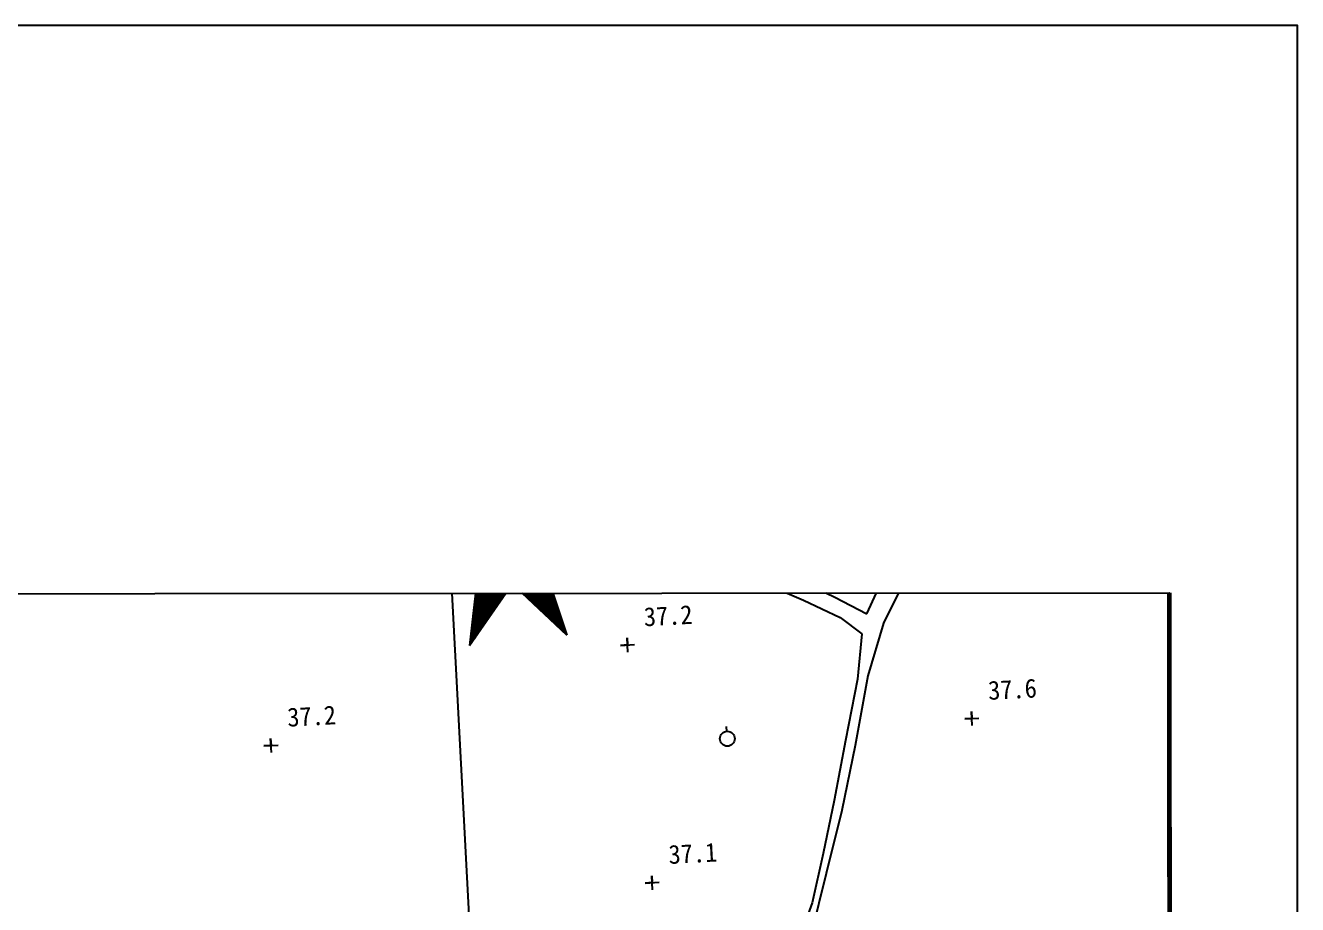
# Model space of a CAD drawing. Header units: millimetres. Extents: x 14054 to 14850, y 1103 to 1807.
# Drawn here: x 14714.8 to 14849.9, y 1525.7 to 1619.1 of the extents above; entities that cross this region are included whole.
import ezdxf
from ezdxf.xclip import XClip

# ---------------------------------------------------------------- set-up
doc = ezdxf.new("R2010")
doc.units = ezdxf.units.MM
doc.header["$LTSCALE"] = 10
doc.header["$MEASUREMENT"] = 0
doc.header["$XCLIPFRAME"] = 2
doc.linetypes.add('A-CENTR01', pattern=[2, 1.25, -0.25, 0.25, -0.25])
doc.linetypes.add('DASHEDX2', pattern=[1.5, 1, -0.5])
doc.layers.add('TN-MACL', color=6, linetype='A-CENTR01')
doc.layers.add('TZ-BASE', color=253, linetype='Continuous')
doc.layers.add('TX-PAPR', color=2, linetype='Continuous', plot=False)
doc.styles.get("Standard").update_dxf_attribs({"font": 'GulimChe.ttf'})

# ---------------------------------------------------------------- blocks, each defined once
blk = doc.blocks.new('JD-FJFJJ5GH')
at = {"layer": 'TZ-BASE', "linetype": 'DASHEDX2'}
for p, q in [((87.53, -214.53), (619.88, 135.31)), ((106.47, -214.53), (638.81, 135.31))]:
    blk.add_line(p, q, dxfattribs=at)
at = {"layer": 'TZ-BASE'}
for p, q in [((620.63, 135.31), (639.21, -214.55)), ((628.35, 94.26), (625.66, 70.41)), ((628.35, 94.26), (636, 71.51)), ((626.24, 75.55), (628.92, 78.87)), ((631.33, 75.88), (633.59, 78.67)), ((631.44, 75.78), (633.64, 78.51)), ((631.55, 75.68), (633.7, 78.34)), ((658.3, 78.45, 37.3), (664.42, 75.53, 37.3)), ((625.81, 71.66), (630.81, 77.86)), ((625.84, 71.94), (630.57, 77.81)), ((625.87, 72.22), (630.35, 77.77)), ((625.9, 72.5), (630.13, 77.74)), ((625.93, 72.77), (629.92, 77.72)), ((625.96, 73.05), (629.72, 77.71)), ((625.99, 73.33), (629.53, 77.71)), ((626.02, 73.61), (629.34, 77.71)), ((626.06, 73.88), (629.16, 77.72)), ((626.09, 74.16), (628.98, 77.74)), ((626.12, 74.44), (628.8, 77.77)), ((626.15, 74.72), (628.64, 77.79)), ((626.18, 74.99), (628.47, 77.83)), ((626.21, 75.27), (628.31, 77.87)), ((626.27, 75.83), (628, 77.96)), ((631.66, 75.57), (633.76, 78.17)), ((631.77, 75.47), (633.81, 78)), ((631.88, 75.37), (633.87, 77.83)), ((631.99, 75.26), (633.93, 77.66)), ((632.1, 75.16), (633.98, 77.49)), ((632.21, 75.06), (634.04, 77.33)), ((632.32, 74.96), (634.1, 77.16)), ((632.43, 74.85), (634.15, 76.99)), ((655.75, 77.58, 37.3), (661.11, 75.21, 37.3)), ((671.85, 77.36, 39.31), (669.61, 72.78, 39.31)), ((625.66, 70.41), (630.19, 76.95)), ((625.77, 71.39), (629.75, 76.31)), ((636, 71.51), (630.19, 76.95)), ((632.54, 74.75), (634.21, 76.82)), ((632.65, 74.65), (634.27, 76.65)), ((632.76, 74.54), (634.32, 76.48)), ((632.87, 74.44), (634.38, 76.31)), ((632.98, 74.34), (634.44, 76.15)), ((633.09, 74.24), (634.49, 75.98)), ((633.2, 74.13), (634.55, 75.81)), ((633.31, 74.03), (634.61, 75.64)), ((667.84, 73.78, 37.3), (668.85, 75.99, 37.3)), ((625.74, 71.11), (628.59, 74.63)), ((633.42, 73.93), (634.66, 75.47)), ((633.53, 73.82), (634.72, 75.3)), ((633.64, 73.72), (634.78, 75.13)), ((633.75, 73.62), (634.83, 74.97)), ((633.86, 73.52), (634.89, 74.8)), ((633.97, 73.41), (634.95, 74.63)), ((634.08, 73.31), (635, 74.46)), ((634.19, 73.21), (635.06, 74.29)), ((661.11, 75.21, 37.3), (665.01, 73.37, 37.3)), ((664.42, 75.53, 37.3), (667.84, 73.78, 37.3)), ((625.71, 70.83), (627.43, 72.96)), ((634.29, 73.1), (635.12, 74.12)), ((634.4, 73), (635.17, 73.95)), ((634.51, 72.9), (635.23, 73.79)), ((634.62, 72.8), (635.29, 73.62)), ((634.73, 72.69), (635.34, 73.45)), ((634.84, 72.59), (635.4, 73.28)), ((634.95, 72.49), (635.46, 73.11)), ((635.06, 72.38), (635.51, 72.94)), ((665.01, 73.37, 37.3), (667.3, 71.63, 37.3)), ((635.17, 72.28), (635.57, 72.77)), ((635.28, 72.18), (635.63, 72.61)), ((635.39, 72.08), (635.68, 72.44)), ((635.5, 71.97), (635.74, 72.27)), ((635.61, 71.87), (635.8, 72.1)), ((635.72, 71.77), (635.85, 71.93)), ((635.83, 71.66), (635.91, 71.76)), ((635.94, 71.56), (635.97, 71.59)), ((667.3, 71.63, 37.3), (666.83, 66.85, 37.3)), ((669.61, 72.78, 39.31), (667.94, 67.17, 39.31)), ((625.68, 70.55), (626.27, 71.29)), ((641.68, 70.42, 37.23), (643.18, 70.5, 37.23)), ((642.43, 70.46, 37.23), (641.68, 70.42, 37.23)), ((642.47, 69.71, 37.23), (642.39, 71.21, 37.23)), ((642.39, 71.21, 37.23), (642.43, 70.46, 37.23)), ((666.83, 66.85, 37.3), (665.58, 60.31, 37.3)), ((667.94, 67.17, 39.31), (666.59, 59.78, 39.31)), ((678.23, 62.61, 37.61), (679.73, 62.69, 37.61)), ((678.98, 62.65, 37.61), (678.23, 62.61, 37.61)), ((679.02, 61.9, 37.61), (678.94, 63.4, 37.61)), ((678.94, 63.4, 37.61), (678.98, 62.65, 37.61)), ((652.98, 61.27, 37.9), (652.93, 61.79, 37.9)), ((603.83, 59.76, 37.17), (605.33, 59.84, 37.17)), ((604.58, 59.8, 37.17), (603.83, 59.76, 37.17)), ((604.62, 59.05, 37.17), (604.54, 60.55, 37.17)), ((604.54, 60.55, 37.17), (604.58, 59.8, 37.17)), ((665.58, 60.31, 37.3), (664.35, 53.96, 37.3)), ((666.59, 59.78, 39.31), (665.18, 52.9, 39.31)), ((664.35, 53.96, 37.3), (663.19, 48.34, 37.3)), ((665.18, 52.9, 39.31), (663.53, 46.2, 39.31)), ((663.19, 48.34, 37.3), (662.02, 43.08, 37.3)), ((645.09, 44.48, 37.08), (645.01, 45.97, 37.08)), ((645.01, 45.97, 37.08), (645.05, 45.23, 37.08)), ((663.53, 46.2, 39.31), (661.76, 39.19, 39.31)), ((644.3, 45.19, 37.08), (645.79, 45.27, 37.08)), ((645.05, 45.23, 37.08), (644.3, 45.19, 37.08)), ((662.02, 43.08, 37.3), (660.43, 38.72, 37.3))]:
    blk.add_line(p, q, dxfattribs=at)
blk.add_circle((653.02, 60.51, 37.9), 0.791, dxfattribs=at)
for s, p in [('37.2', (644.21, 72.44, 37.21)), ('37.6', (680.76, 64.63, 38.23)), ('37.2', (606.36, 61.78, 37.21)), ('37.1', (646.83, 47.21, 37.21))]:
    blk.add_text(s, height=2, rotation=3.0398, dxfattribs=at).set_placement(p)

msp = doc.modelspace()

# ---------------------------------------------------------------- linework, layer by layer
at = {"layer": 'TN-MACL', "const_width": 0.5}
msp.add_lwpolyline([(14836.27, 1558.83), (14836.4, 1408.48)], dxfattribs=at)
at = {"layer": 'TX-PAPR'}
for points in [[(14053.89, 1103.05), (14849.89, 1103.05), (14849.89, 1619.05), (14053.89, 1619.05)], [(14136.27, 1558.37), (14836.27, 1558.83), (14836.4, 1408.48), (14136.4, 1407.79)]]:
    msp.add_lwpolyline(points, close=True, dxfattribs=at)

# ---------------------------------------------------------------- block references
at = {"layer": 'TZ-BASE'}
ref = msp.add_blockref('JD-FJFJJ5GH', (14136.33, 1482.82), dxfattribs=at)
XClip(ref).set_block_clipping_path([(-0.066596506, 75.552333856), (699.9332760443, 76.0054342471), (700.0658011148, -74.3414656525), (0.0661392381, -75.0335730194)])

doc.saveas('drawing.dxf')
